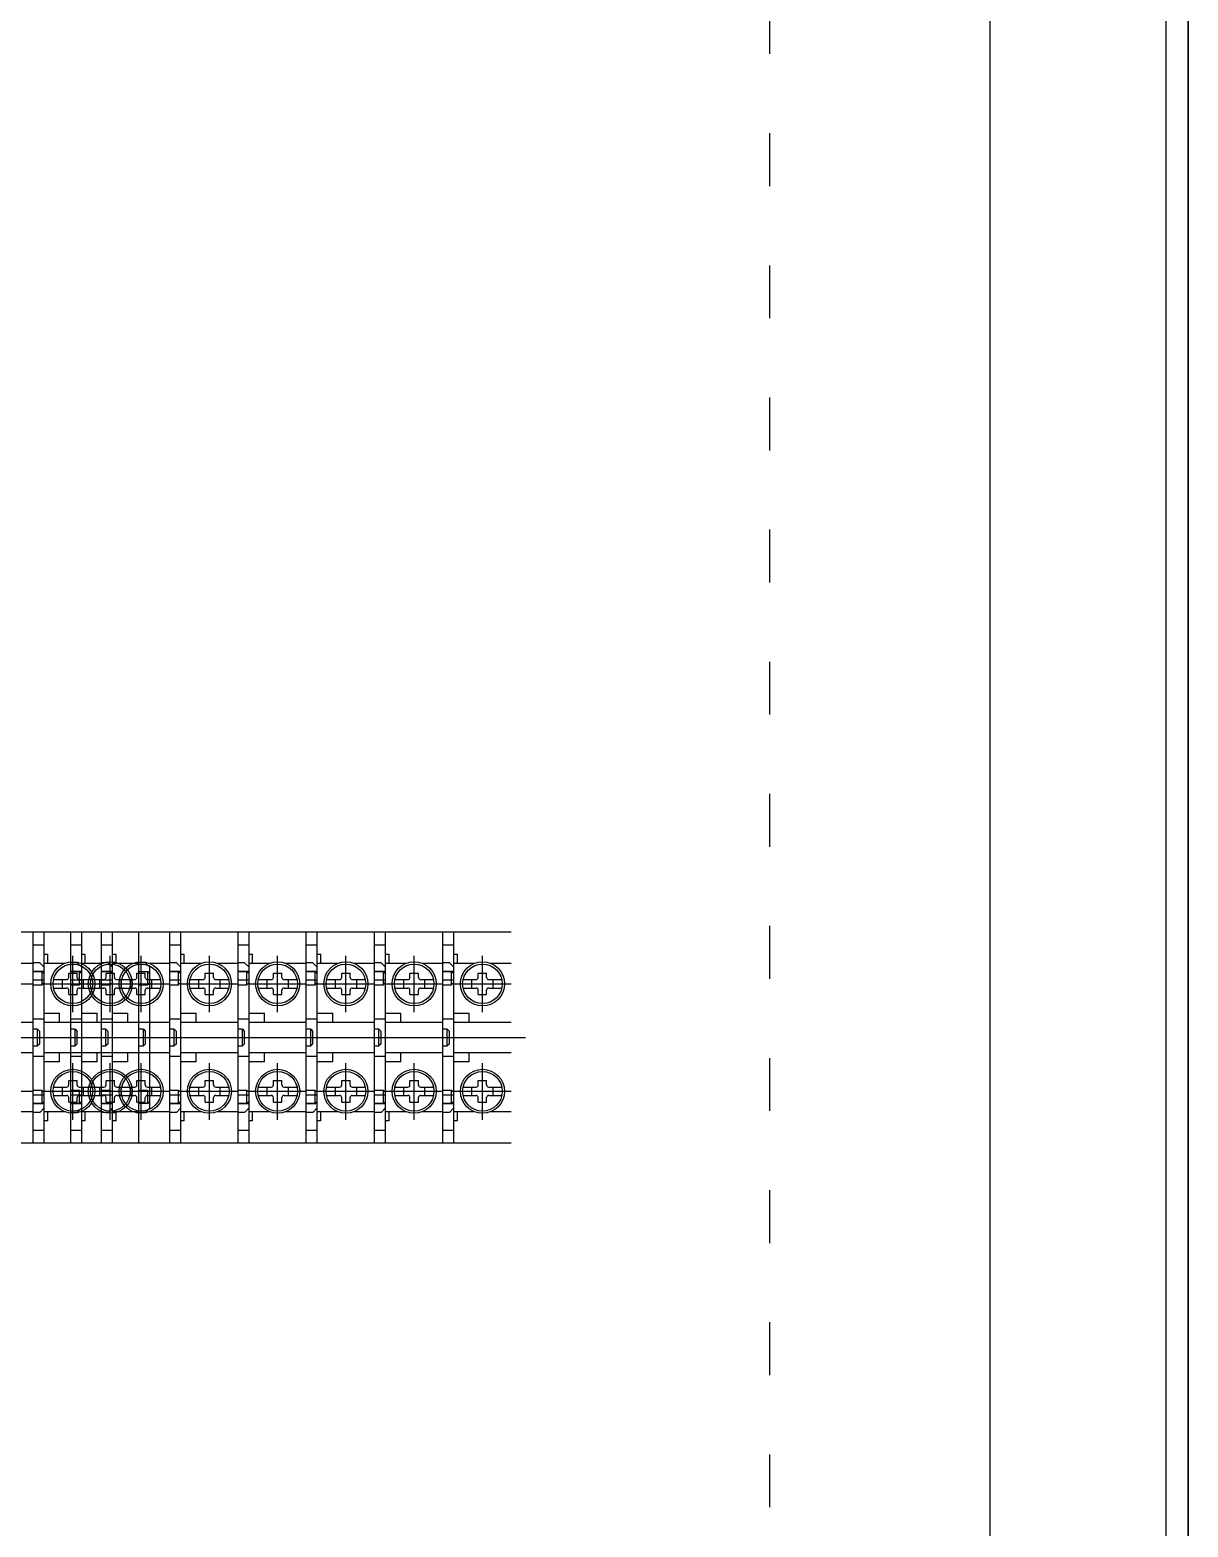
# Model space of a CAD drawing. Header units: millimetres. Extents: x 14879 to 47640, y -20740 to 344.
# Drawn here: x 47371.9 to 47634.8, y -4179.5 to -3839.6 of the extents above; entities that cross this region are included whole.
import ezdxf

# ---------------------------------------------------------------- set-up
doc = ezdxf.new("R2010")
doc.units = ezdxf.units.MM
doc.linetypes.add('ACAD_ISO03W100', pattern=[30, 12, -18])
doc.linetypes.add('CENTER', pattern=[50.8, 31.75, -6.35, 6.35, -6.35])

msp = doc.modelspace()

# ---------------------------------------------------------------- linework, layer by layer
for p, q in [((47634.85, -2519.49), (47634.85, -4474.49)), ((47634.85, -4519.49), (47634.85, -2519.49)), ((47634.85, -4519.49), (47634.85, -2519.49)), ((47629.85, -4514.49), (47629.85, -2524.49)), ((47589.85, -2564.49), (47589.85, -4474.49))]:
    msp.add_line(p, q)
at = {"color": 3}
for p, q in [((47357.12, -4044.38), (47372.62, -4044.38)), ((47372.62, -4092.38), (47372.62, -4044.38)), ((47372.62, -4044.38), (47388.12, -4044.38)), ((47372.62, -4092.38), (47372.62, -4044.38)), ((47375.12, -4064.88), (47375.12, -4044.38)), ((47381.12, -4092.38), (47381.12, -4044.38)), ((47381.12, -4044.38), (47396.62, -4044.38)), ((47381.12, -4092.38), (47381.12, -4044.38)), ((47383.62, -4064.88), (47383.62, -4044.38)), ((47388.12, -4092.38), (47388.12, -4044.38)), ((47388.12, -4044.38), (47403.62, -4044.38)), ((47388.12, -4092.38), (47388.12, -4044.38)), ((47390.62, -4064.88), (47390.62, -4044.38)), ((47396.62, -4092.38), (47396.62, -4044.38)), ((47403.62, -4092.38), (47403.62, -4044.38)), ((47403.62, -4044.38), (47419.12, -4044.38)), ((47403.62, -4092.38), (47403.62, -4044.38)), ((47406.12, -4064.88), (47406.12, -4044.38)), ((47419.12, -4092.38), (47419.12, -4044.38)), ((47419.12, -4044.38), (47434.62, -4044.38)), ((47419.12, -4092.38), (47419.12, -4044.38)), ((47421.62, -4064.88), (47421.62, -4044.38)), ((47434.62, -4092.38), (47434.62, -4044.38)), ((47434.62, -4044.38), (47450.12, -4044.38)), ((47434.62, -4092.38), (47434.62, -4044.38)), ((47437.12, -4064.88), (47437.12, -4044.38)), ((47450.12, -4092.38), (47450.12, -4044.38)), ((47450.12, -4044.38), (47465.62, -4044.38)), ((47450.12, -4092.38), (47450.12, -4044.38)), ((47452.62, -4064.88), (47452.62, -4044.38)), ((47465.62, -4092.38), (47465.62, -4044.38)), ((47465.62, -4044.38), (47481.12, -4044.38)), ((47465.62, -4092.38), (47465.62, -4044.38)), ((47468.12, -4064.88), (47468.12, -4044.38)), ((47375.12, -4047.38), (47372.62, -4047.38)), ((47383.62, -4047.38), (47381.12, -4047.38)), ((47390.62, -4047.38), (47388.12, -4047.38)), ((47406.12, -4047.38), (47403.62, -4047.38)), ((47421.62, -4047.38), (47419.12, -4047.38)), ((47437.12, -4047.38), (47434.62, -4047.38)), ((47452.62, -4047.38), (47450.12, -4047.38)), ((47468.12, -4047.38), (47465.62, -4047.38)), ((47367.83, -4051.48), (47372.62, -4051.48)), ((47372.62, -4051.38), (47374.12, -4051.38)), ((47375.12, -4052.39), (47374.12, -4051.39)), ((47375.12, -4049.48), (47375.92, -4049.48)), ((47375.12, -4051.48), (47379.91, -4051.48)), ((47375.92, -4051.48), (47375.92, -4049.48)), ((47381.12, -4051.38), (47382.62, -4051.38)), ((47383.62, -4052.39), (47382.62, -4051.39)), ((47383.33, -4051.48), (47388.12, -4051.48)), ((47383.62, -4049.48), (47384.42, -4049.48)), ((47383.62, -4051.48), (47388.41, -4051.48)), ((47384.42, -4051.48), (47384.42, -4049.48)), ((47388.12, -4051.38), (47389.62, -4051.38)), ((47390.62, -4052.39), (47389.62, -4051.39)), ((47390.62, -4049.48), (47391.42, -4049.48)), ((47390.62, -4051.48), (47395.41, -4051.48)), ((47391.42, -4051.48), (47391.42, -4049.48)), ((47391.83, -4051.48), (47396.62, -4051.48)), ((47396.62, -4051.38), (47398.12, -4051.38)), ((47399.12, -4052.39), (47398.12, -4051.39)), ((47398.83, -4051.48), (47403.62, -4051.48)), ((47403.62, -4051.38), (47405.12, -4051.38)), ((47406.12, -4052.39), (47405.12, -4051.39)), ((47406.12, -4049.48), (47406.92, -4049.48)), ((47406.12, -4051.48), (47410.91, -4051.48)), ((47406.92, -4051.48), (47406.92, -4049.48)), ((47414.33, -4051.48), (47419.12, -4051.48)), ((47419.12, -4051.38), (47420.62, -4051.38)), ((47421.62, -4052.39), (47420.62, -4051.39)), ((47421.62, -4049.48), (47422.42, -4049.48)), ((47421.62, -4051.48), (47426.41, -4051.48)), ((47422.42, -4051.48), (47422.42, -4049.48)), ((47429.83, -4051.48), (47434.62, -4051.48)), ((47434.62, -4051.38), (47436.12, -4051.38)), ((47437.12, -4052.39), (47436.12, -4051.39)), ((47437.12, -4049.48), (47437.92, -4049.48)), ((47437.12, -4051.48), (47441.91, -4051.48)), ((47437.92, -4051.48), (47437.92, -4049.48)), ((47445.33, -4051.48), (47450.12, -4051.48)), ((47450.12, -4051.38), (47451.62, -4051.38)), ((47452.62, -4052.39), (47451.62, -4051.39)), ((47452.62, -4049.48), (47453.42, -4049.48)), ((47452.62, -4051.48), (47457.41, -4051.48)), ((47453.42, -4051.48), (47453.42, -4049.48)), ((47460.83, -4051.48), (47465.62, -4051.48)), ((47465.62, -4051.38), (47467.12, -4051.38)), ((47468.12, -4052.39), (47467.12, -4051.39)), ((47468.12, -4049.48), (47468.92, -4049.48)), ((47468.12, -4051.48), (47472.91, -4051.48)), ((47468.92, -4051.48), (47468.92, -4049.48)), ((47476.33, -4051.48), (47481.12, -4051.48)), ((47372.62, -4053.38), (47374.62, -4053.38)), ((47375.12, -4053.38), (47372.62, -4053.38)), ((47375.12, -4055.39), (47372.62, -4055.39)), ((47374.62, -4056.38), (47374.62, -4053.38)), ((47374.62, -4053.39), (47375.12, -4053.89)), ((47375.12, -4084.38), (47375.12, -4052.38)), ((47377.22, -4055.23), (47380.17, -4055.23)), ((47379.17, -4055.23), (47379.17, -4057.14)), ((47380.67, -4053.73), (47382.57, -4053.73)), ((47380.67, -4054.73), (47380.67, -4053.73)), ((47381.12, -4053.38), (47383.12, -4053.38)), ((47383.62, -4053.38), (47381.12, -4053.38)), ((47383.62, -4055.39), (47381.12, -4055.39)), ((47382.57, -4054.73), (47382.57, -4053.73)), ((47383.07, -4055.23), (47386.02, -4055.23)), ((47383.12, -4056.38), (47383.12, -4053.38)), ((47383.12, -4053.39), (47383.62, -4053.89)), ((47383.62, -4084.38), (47383.62, -4052.38)), ((47384.07, -4057.14), (47384.07, -4055.23)), ((47385.72, -4055.23), (47388.67, -4055.23)), ((47387.67, -4055.23), (47387.67, -4057.14)), ((47388.12, -4053.38), (47390.12, -4053.38)), ((47390.62, -4053.38), (47388.12, -4053.38)), ((47390.62, -4055.39), (47388.12, -4055.39)), ((47389.17, -4053.73), (47391.07, -4053.73)), ((47389.17, -4054.73), (47389.17, -4053.73)), ((47390.12, -4056.38), (47390.12, -4053.38)), ((47390.12, -4053.39), (47390.62, -4053.89)), ((47390.62, -4084.38), (47390.62, -4052.38)), ((47391.07, -4054.73), (47391.07, -4053.73)), ((47391.57, -4055.23), (47394.52, -4055.23)), ((47392.57, -4057.14), (47392.57, -4055.23)), ((47392.72, -4055.23), (47395.67, -4055.23)), ((47394.67, -4055.23), (47394.67, -4057.14)), ((47396.17, -4053.73), (47398.07, -4053.73)), ((47396.17, -4054.73), (47396.17, -4053.73)), ((47396.62, -4053.38), (47398.62, -4053.38)), ((47398.07, -4054.73), (47398.07, -4053.73)), ((47398.57, -4055.23), (47401.52, -4055.23)), ((47398.62, -4056.38), (47398.62, -4053.38)), ((47398.62, -4053.39), (47399.12, -4053.89)), ((47399.12, -4084.38), (47399.12, -4052.38)), ((47399.57, -4057.14), (47399.57, -4055.23)), ((47403.62, -4053.38), (47405.62, -4053.38)), ((47406.12, -4053.38), (47403.62, -4053.38)), ((47406.12, -4055.39), (47403.62, -4055.39)), ((47405.62, -4056.38), (47405.62, -4053.38)), ((47405.62, -4053.39), (47406.12, -4053.89)), ((47406.12, -4084.38), (47406.12, -4052.38)), ((47408.22, -4055.23), (47411.17, -4055.23)), ((47410.17, -4055.23), (47410.17, -4057.14)), ((47411.67, -4053.73), (47413.57, -4053.73)), ((47411.67, -4054.73), (47411.67, -4053.73)), ((47413.57, -4054.73), (47413.57, -4053.73)), ((47414.07, -4055.23), (47417.02, -4055.23)), ((47415.07, -4057.14), (47415.07, -4055.23)), ((47419.12, -4053.38), (47421.12, -4053.38)), ((47421.62, -4053.38), (47419.12, -4053.38)), ((47421.62, -4055.39), (47419.12, -4055.39)), ((47421.12, -4056.38), (47421.12, -4053.38)), ((47421.12, -4053.39), (47421.62, -4053.89)), ((47421.62, -4084.38), (47421.62, -4052.38)), ((47423.72, -4055.23), (47426.67, -4055.23)), ((47425.67, -4055.23), (47425.67, -4057.14)), ((47427.17, -4053.73), (47429.07, -4053.73)), ((47427.17, -4054.73), (47427.17, -4053.73)), ((47429.07, -4054.73), (47429.07, -4053.73)), ((47429.57, -4055.23), (47432.52, -4055.23)), ((47430.57, -4057.14), (47430.57, -4055.23)), ((47434.62, -4053.38), (47436.62, -4053.38)), ((47437.12, -4053.38), (47434.62, -4053.38)), ((47437.12, -4055.39), (47434.62, -4055.39)), ((47436.62, -4056.38), (47436.62, -4053.38)), ((47436.62, -4053.39), (47437.12, -4053.89)), ((47437.12, -4084.38), (47437.12, -4052.38)), ((47439.22, -4055.23), (47442.17, -4055.23)), ((47441.17, -4055.23), (47441.17, -4057.14)), ((47442.67, -4053.73), (47444.57, -4053.73)), ((47442.67, -4054.73), (47442.67, -4053.73)), ((47444.57, -4054.73), (47444.57, -4053.73)), ((47445.07, -4055.23), (47448.02, -4055.23)), ((47446.07, -4057.14), (47446.07, -4055.23)), ((47450.12, -4053.38), (47452.12, -4053.38)), ((47452.62, -4053.38), (47450.12, -4053.38)), ((47452.62, -4055.39), (47450.12, -4055.39)), ((47452.12, -4056.38), (47452.12, -4053.38)), ((47452.12, -4053.39), (47452.62, -4053.89)), ((47452.62, -4084.38), (47452.62, -4052.38)), ((47454.72, -4055.23), (47457.67, -4055.23)), ((47456.67, -4055.23), (47456.67, -4057.14)), ((47458.17, -4053.73), (47460.07, -4053.73)), ((47458.17, -4054.73), (47458.17, -4053.73)), ((47460.07, -4054.73), (47460.07, -4053.73)), ((47460.57, -4055.23), (47463.52, -4055.23)), ((47461.57, -4057.14), (47461.57, -4055.23)), ((47465.62, -4053.38), (47467.62, -4053.38)), ((47468.12, -4053.38), (47465.62, -4053.38)), ((47468.12, -4055.39), (47465.62, -4055.39)), ((47467.62, -4056.38), (47467.62, -4053.38)), ((47467.62, -4053.39), (47468.12, -4053.89)), ((47468.12, -4084.38), (47468.12, -4052.38)), ((47470.22, -4055.23), (47473.17, -4055.23)), ((47472.17, -4055.23), (47472.17, -4057.14)), ((47473.67, -4053.73), (47475.57, -4053.73)), ((47473.67, -4054.73), (47473.67, -4053.73)), ((47475.57, -4054.73), (47475.57, -4053.73)), ((47476.07, -4055.23), (47479.02, -4055.23)), ((47477.07, -4057.14), (47477.07, -4055.23)), ((47372.62, -4056.38), (47374.62, -4056.38)), ((47374.62, -4056.39), (47375.12, -4055.89)), ((47377.22, -4057.14), (47380.17, -4057.14)), ((47380.67, -4058.63), (47380.67, -4057.63)), ((47380.67, -4058.63), (47382.57, -4058.63)), ((47381.12, -4056.38), (47383.12, -4056.38)), ((47382.57, -4058.63), (47382.57, -4057.63)), ((47383.07, -4057.14), (47386.02, -4057.14)), ((47383.12, -4056.39), (47383.62, -4055.89)), ((47385.72, -4057.14), (47388.67, -4057.14)), ((47388.12, -4056.38), (47390.12, -4056.38)), ((47389.17, -4058.63), (47389.17, -4057.63)), ((47389.17, -4058.63), (47391.07, -4058.63)), ((47390.12, -4056.39), (47390.62, -4055.89)), ((47391.07, -4058.63), (47391.07, -4057.63)), ((47391.57, -4057.14), (47394.52, -4057.14)), ((47392.72, -4057.14), (47395.67, -4057.14)), ((47396.17, -4058.63), (47396.17, -4057.63)), ((47396.17, -4058.63), (47398.07, -4058.63)), ((47396.62, -4056.38), (47398.62, -4056.38)), ((47398.07, -4058.63), (47398.07, -4057.63)), ((47398.57, -4057.14), (47401.52, -4057.14)), ((47398.62, -4056.39), (47399.12, -4055.89)), ((47403.62, -4056.38), (47405.62, -4056.38)), ((47405.62, -4056.39), (47406.12, -4055.89)), ((47408.22, -4057.14), (47411.17, -4057.14)), ((47411.67, -4058.63), (47411.67, -4057.63)), ((47411.67, -4058.63), (47413.57, -4058.63)), ((47413.57, -4058.63), (47413.57, -4057.63)), ((47414.07, -4057.14), (47417.02, -4057.14)), ((47419.12, -4056.38), (47421.12, -4056.38)), ((47421.12, -4056.39), (47421.62, -4055.89)), ((47423.72, -4057.14), (47426.67, -4057.14)), ((47427.17, -4058.63), (47427.17, -4057.63)), ((47427.17, -4058.63), (47429.07, -4058.63)), ((47429.07, -4058.63), (47429.07, -4057.63)), ((47429.57, -4057.14), (47432.52, -4057.14)), ((47434.62, -4056.38), (47436.62, -4056.38)), ((47436.62, -4056.39), (47437.12, -4055.89)), ((47439.22, -4057.14), (47442.17, -4057.14)), ((47442.67, -4058.63), (47442.67, -4057.63)), ((47442.67, -4058.63), (47444.57, -4058.63)), ((47444.57, -4058.63), (47444.57, -4057.63)), ((47445.07, -4057.14), (47448.02, -4057.14)), ((47450.12, -4056.38), (47452.12, -4056.38)), ((47452.12, -4056.39), (47452.62, -4055.89)), ((47454.72, -4057.14), (47457.67, -4057.14)), ((47458.17, -4058.63), (47458.17, -4057.63)), ((47458.17, -4058.63), (47460.07, -4058.63)), ((47460.07, -4058.63), (47460.07, -4057.63)), ((47460.57, -4057.14), (47463.52, -4057.14)), ((47465.62, -4056.38), (47467.62, -4056.38)), ((47467.62, -4056.39), (47468.12, -4055.89)), ((47470.22, -4057.14), (47473.17, -4057.14)), ((47473.67, -4058.63), (47473.67, -4057.63)), ((47473.67, -4058.63), (47475.57, -4058.63)), ((47475.57, -4058.63), (47475.57, -4057.63)), ((47476.07, -4057.14), (47479.02, -4057.14)), ((47380.82, -4060.68), (47380.82, -4060.61)), ((47382.42, -4060.61), (47382.42, -4060.68)), ((47389.32, -4060.68), (47389.32, -4060.61)), ((47390.92, -4060.61), (47390.92, -4060.68)), ((47396.32, -4060.68), (47396.32, -4060.61)), ((47397.92, -4060.61), (47397.92, -4060.68)), ((47411.82, -4060.68), (47411.82, -4060.61)), ((47413.42, -4060.61), (47413.42, -4060.68)), ((47427.32, -4060.68), (47427.32, -4060.61)), ((47428.92, -4060.61), (47428.92, -4060.68)), ((47442.82, -4060.68), (47442.82, -4060.61)), ((47444.42, -4060.61), (47444.42, -4060.68)), ((47458.32, -4060.68), (47458.32, -4060.61)), ((47459.92, -4060.61), (47459.92, -4060.68)), ((47473.82, -4060.68), (47473.82, -4060.61)), ((47475.42, -4060.61), (47475.42, -4060.68)), ((47359.62, -4064.88), (47372.62, -4064.88)), ((47375.12, -4064.18), (47372.62, -4064.18)), ((47375.12, -4062.88), (47378.62, -4062.88)), ((47375.12, -4064.88), (47388.12, -4064.88)), ((47378.62, -4064.88), (47378.62, -4062.88)), ((47383.62, -4064.18), (47381.12, -4064.18)), ((47383.62, -4062.88), (47387.12, -4062.88)), ((47383.62, -4064.88), (47396.62, -4064.88)), ((47387.12, -4064.88), (47387.12, -4062.88)), ((47390.62, -4064.18), (47388.12, -4064.18)), ((47390.62, -4062.88), (47394.12, -4062.88)), ((47390.62, -4064.88), (47403.62, -4064.88)), ((47394.12, -4064.88), (47394.12, -4062.88)), ((47406.12, -4064.18), (47403.62, -4064.18)), ((47406.12, -4062.88), (47409.62, -4062.88)), ((47406.12, -4064.88), (47419.12, -4064.88)), ((47409.62, -4064.88), (47409.62, -4062.88)), ((47421.62, -4064.18), (47419.12, -4064.18)), ((47421.62, -4062.88), (47425.12, -4062.88)), ((47421.62, -4064.88), (47434.62, -4064.88)), ((47425.12, -4064.88), (47425.12, -4062.88)), ((47437.12, -4064.18), (47434.62, -4064.18)), ((47437.12, -4062.88), (47440.62, -4062.88)), ((47437.12, -4064.88), (47450.12, -4064.88)), ((47440.62, -4064.88), (47440.62, -4062.88)), ((47452.62, -4064.18), (47450.12, -4064.18)), ((47452.62, -4062.88), (47456.12, -4062.88)), ((47452.62, -4064.88), (47465.62, -4064.88)), ((47456.12, -4064.88), (47456.12, -4062.88)), ((47468.12, -4064.18), (47465.62, -4064.18)), ((47468.12, -4062.88), (47471.62, -4062.88)), ((47468.12, -4064.88), (47481.12, -4064.88)), ((47471.62, -4064.88), (47471.62, -4062.88)), ((47373.62, -4066.49), (47372.62, -4066.49)), ((47373.62, -4070.28), (47373.62, -4066.49)), ((47373.62, -4066.49), (47374.12, -4066.99)), ((47374.12, -4069.78), (47374.12, -4066.99)), ((47382.12, -4066.49), (47381.12, -4066.49)), ((47382.12, -4070.28), (47382.12, -4066.49)), ((47382.12, -4066.49), (47382.62, -4066.99)), ((47382.62, -4069.78), (47382.62, -4066.99)), ((47389.12, -4066.49), (47388.12, -4066.49)), ((47389.12, -4070.28), (47389.12, -4066.49)), ((47389.12, -4066.49), (47389.62, -4066.99)), ((47389.62, -4069.78), (47389.62, -4066.99)), ((47397.62, -4066.49), (47396.62, -4066.49)), ((47397.62, -4070.28), (47397.62, -4066.49)), ((47397.62, -4066.49), (47398.12, -4066.99)), ((47398.12, -4069.78), (47398.12, -4066.99)), ((47404.62, -4066.49), (47403.62, -4066.49)), ((47404.62, -4070.28), (47404.62, -4066.49)), ((47404.62, -4066.49), (47405.12, -4066.99)), ((47405.12, -4069.78), (47405.12, -4066.99)), ((47420.12, -4066.49), (47419.12, -4066.49)), ((47420.12, -4070.28), (47420.12, -4066.49)), ((47420.12, -4066.49), (47420.62, -4066.99)), ((47420.62, -4069.78), (47420.62, -4066.99)), ((47435.62, -4066.49), (47434.62, -4066.49)), ((47435.62, -4070.28), (47435.62, -4066.49)), ((47435.62, -4066.49), (47436.12, -4066.99)), ((47436.12, -4069.78), (47436.12, -4066.99)), ((47451.12, -4066.49), (47450.12, -4066.49)), ((47451.12, -4070.28), (47451.12, -4066.49)), ((47451.12, -4066.49), (47451.62, -4066.99)), ((47451.62, -4069.78), (47451.62, -4066.99)), ((47466.62, -4066.49), (47465.62, -4066.49)), ((47466.62, -4070.28), (47466.62, -4066.49)), ((47466.62, -4066.49), (47467.12, -4066.99)), ((47467.12, -4069.78), (47467.12, -4066.99)), ((47372.62, -4071.88), (47359.62, -4071.88)), ((47372.62, -4070.28), (47373.62, -4070.28)), ((47372.62, -4072.59), (47375.12, -4072.59)), ((47374.12, -4069.78), (47373.62, -4070.28)), ((47388.12, -4071.88), (47375.12, -4071.88)), ((47375.12, -4092.38), (47375.12, -4071.88)), ((47378.62, -4073.88), (47378.62, -4071.88)), ((47381.12, -4070.28), (47382.12, -4070.28)), ((47381.12, -4072.59), (47383.62, -4072.59)), ((47382.62, -4069.78), (47382.12, -4070.28)), ((47396.62, -4071.88), (47383.62, -4071.88)), ((47383.62, -4092.38), (47383.62, -4071.88)), ((47387.12, -4073.88), (47387.12, -4071.88)), ((47388.12, -4070.28), (47389.12, -4070.28)), ((47388.12, -4072.59), (47390.62, -4072.59)), ((47389.62, -4069.78), (47389.12, -4070.28)), ((47403.62, -4071.88), (47390.62, -4071.88)), ((47390.62, -4092.38), (47390.62, -4071.88)), ((47394.12, -4073.88), (47394.12, -4071.88)), ((47396.62, -4070.28), (47397.62, -4070.28)), ((47398.12, -4069.78), (47397.62, -4070.28)), ((47403.62, -4070.28), (47404.62, -4070.28)), ((47403.62, -4072.59), (47406.12, -4072.59)), ((47405.12, -4069.78), (47404.62, -4070.28)), ((47419.12, -4071.88), (47406.12, -4071.88)), ((47406.12, -4092.38), (47406.12, -4071.88)), ((47409.62, -4073.88), (47409.62, -4071.88)), ((47419.12, -4070.28), (47420.12, -4070.28)), ((47419.12, -4072.59), (47421.62, -4072.59)), ((47420.62, -4069.78), (47420.12, -4070.28)), ((47434.62, -4071.88), (47421.62, -4071.88)), ((47421.62, -4092.38), (47421.62, -4071.88)), ((47425.12, -4073.88), (47425.12, -4071.88)), ((47434.62, -4070.28), (47435.62, -4070.28)), ((47434.62, -4072.59), (47437.12, -4072.59)), ((47436.12, -4069.78), (47435.62, -4070.28)), ((47450.12, -4071.88), (47437.12, -4071.88)), ((47437.12, -4092.38), (47437.12, -4071.88)), ((47440.62, -4073.88), (47440.62, -4071.88)), ((47450.12, -4070.28), (47451.12, -4070.28)), ((47450.12, -4072.59), (47452.62, -4072.59)), ((47451.62, -4069.78), (47451.12, -4070.28)), ((47465.62, -4071.88), (47452.62, -4071.88)), ((47452.62, -4092.38), (47452.62, -4071.88)), ((47456.12, -4073.88), (47456.12, -4071.88)), ((47465.62, -4070.28), (47466.62, -4070.28)), ((47465.62, -4072.59), (47468.12, -4072.59)), ((47467.12, -4069.78), (47466.62, -4070.28)), ((47481.12, -4071.88), (47468.12, -4071.88)), ((47468.12, -4092.38), (47468.12, -4071.88)), ((47471.62, -4073.88), (47471.62, -4071.88)), ((47378.62, -4073.88), (47375.12, -4073.88)), ((47387.12, -4073.88), (47383.62, -4073.88)), ((47394.12, -4073.88), (47390.62, -4073.88)), ((47409.62, -4073.88), (47406.12, -4073.88)), ((47425.12, -4073.88), (47421.62, -4073.88)), ((47440.62, -4073.88), (47437.12, -4073.88)), ((47456.12, -4073.88), (47452.62, -4073.88)), ((47471.62, -4073.88), (47468.12, -4073.88)), ((47380.67, -4078.13), (47382.57, -4078.13)), ((47380.67, -4079.13), (47380.67, -4078.13)), ((47382.57, -4079.13), (47382.57, -4078.13)), ((47389.17, -4078.13), (47391.07, -4078.13)), ((47389.17, -4079.13), (47389.17, -4078.13)), ((47391.07, -4079.13), (47391.07, -4078.13)), ((47396.17, -4078.13), (47398.07, -4078.13)), ((47396.17, -4079.13), (47396.17, -4078.13)), ((47398.07, -4079.13), (47398.07, -4078.13)), ((47411.67, -4078.13), (47413.57, -4078.13)), ((47411.67, -4079.13), (47411.67, -4078.13)), ((47413.57, -4079.13), (47413.57, -4078.13)), ((47427.17, -4078.13), (47429.07, -4078.13)), ((47427.17, -4079.13), (47427.17, -4078.13)), ((47429.07, -4079.13), (47429.07, -4078.13)), ((47442.67, -4078.13), (47444.57, -4078.13)), ((47442.67, -4079.13), (47442.67, -4078.13)), ((47444.57, -4079.13), (47444.57, -4078.13)), ((47458.17, -4078.13), (47460.07, -4078.13)), ((47458.17, -4079.13), (47458.17, -4078.13)), ((47460.07, -4079.13), (47460.07, -4078.13)), ((47473.67, -4078.13), (47475.57, -4078.13)), ((47473.67, -4079.13), (47473.67, -4078.13)), ((47475.57, -4079.13), (47475.57, -4078.13)), ((47374.62, -4080.38), (47372.62, -4080.38)), ((47372.62, -4081.38), (47375.12, -4081.38)), ((47374.62, -4083.38), (47374.62, -4080.38)), ((47375.12, -4080.88), (47374.62, -4080.38)), ((47377.22, -4079.63), (47380.17, -4079.63)), ((47377.22, -4081.53), (47380.17, -4081.53)), ((47379.17, -4079.63), (47379.17, -4081.53)), ((47380.67, -4083.03), (47380.67, -4082.03)), ((47383.12, -4080.38), (47381.12, -4080.38)), ((47381.12, -4081.38), (47383.62, -4081.38)), ((47382.57, -4083.03), (47382.57, -4082.03)), ((47383.07, -4079.63), (47386.02, -4079.63)), ((47383.07, -4081.53), (47386.02, -4081.53)), ((47383.12, -4083.38), (47383.12, -4080.38)), ((47383.62, -4080.88), (47383.12, -4080.38)), ((47384.07, -4081.53), (47384.07, -4079.63)), ((47385.72, -4079.63), (47388.67, -4079.63)), ((47385.72, -4081.53), (47388.67, -4081.53)), ((47387.67, -4079.63), (47387.67, -4081.53)), ((47390.12, -4080.38), (47388.12, -4080.38)), ((47388.12, -4081.38), (47390.62, -4081.38)), ((47389.17, -4083.03), (47389.17, -4082.03)), ((47390.12, -4083.38), (47390.12, -4080.38)), ((47390.62, -4080.88), (47390.12, -4080.38)), ((47391.07, -4083.03), (47391.07, -4082.03)), ((47391.57, -4079.63), (47394.52, -4079.63)), ((47391.57, -4081.53), (47394.52, -4081.53)), ((47392.57, -4081.53), (47392.57, -4079.63)), ((47392.72, -4079.63), (47395.67, -4079.63)), ((47392.72, -4081.53), (47395.67, -4081.53)), ((47394.67, -4079.63), (47394.67, -4081.53)), ((47396.17, -4083.03), (47396.17, -4082.03)), ((47398.62, -4080.38), (47396.62, -4080.38)), ((47398.07, -4083.03), (47398.07, -4082.03)), ((47398.57, -4079.63), (47401.52, -4079.63)), ((47398.57, -4081.53), (47401.52, -4081.53)), ((47398.62, -4083.38), (47398.62, -4080.38)), ((47399.12, -4080.88), (47398.62, -4080.38)), ((47399.57, -4081.53), (47399.57, -4079.63)), ((47405.62, -4080.38), (47403.62, -4080.38)), ((47403.62, -4081.38), (47406.12, -4081.38)), ((47405.62, -4083.38), (47405.62, -4080.38)), ((47406.12, -4080.88), (47405.62, -4080.38)), ((47408.22, -4079.63), (47411.17, -4079.63)), ((47408.22, -4081.53), (47411.17, -4081.53)), ((47410.17, -4079.63), (47410.17, -4081.53)), ((47411.67, -4083.03), (47411.67, -4082.03)), ((47413.57, -4083.03), (47413.57, -4082.03)), ((47414.07, -4079.63), (47417.02, -4079.63)), ((47414.07, -4081.53), (47417.02, -4081.53)), ((47415.07, -4081.53), (47415.07, -4079.63)), ((47421.12, -4080.38), (47419.12, -4080.38)), ((47419.12, -4081.38), (47421.62, -4081.38)), ((47421.12, -4083.38), (47421.12, -4080.38)), ((47421.62, -4080.88), (47421.12, -4080.38)), ((47423.72, -4079.63), (47426.67, -4079.63)), ((47423.72, -4081.53), (47426.67, -4081.53)), ((47425.67, -4079.63), (47425.67, -4081.53)), ((47427.17, -4083.03), (47427.17, -4082.03)), ((47429.07, -4083.03), (47429.07, -4082.03)), ((47429.57, -4079.63), (47432.52, -4079.63)), ((47429.57, -4081.53), (47432.52, -4081.53)), ((47430.57, -4081.53), (47430.57, -4079.63)), ((47436.62, -4080.38), (47434.62, -4080.38)), ((47434.62, -4081.38), (47437.12, -4081.38)), ((47436.62, -4083.38), (47436.62, -4080.38)), ((47437.12, -4080.88), (47436.62, -4080.38)), ((47439.22, -4079.63), (47442.17, -4079.63)), ((47439.22, -4081.53), (47442.17, -4081.53)), ((47441.17, -4079.63), (47441.17, -4081.53)), ((47442.67, -4083.03), (47442.67, -4082.03)), ((47444.57, -4083.03), (47444.57, -4082.03)), ((47445.07, -4079.63), (47448.02, -4079.63)), ((47445.07, -4081.53), (47448.02, -4081.53)), ((47446.07, -4081.53), (47446.07, -4079.63)), ((47452.12, -4080.38), (47450.12, -4080.38)), ((47450.12, -4081.38), (47452.62, -4081.38)), ((47452.12, -4083.38), (47452.12, -4080.38)), ((47452.62, -4080.88), (47452.12, -4080.38)), ((47454.72, -4079.63), (47457.67, -4079.63)), ((47454.72, -4081.53), (47457.67, -4081.53)), ((47456.67, -4079.63), (47456.67, -4081.53)), ((47458.17, -4083.03), (47458.17, -4082.03)), ((47460.07, -4083.03), (47460.07, -4082.03)), ((47460.57, -4079.63), (47463.52, -4079.63)), ((47460.57, -4081.53), (47463.52, -4081.53)), ((47461.57, -4081.53), (47461.57, -4079.63)), ((47467.62, -4080.38), (47465.62, -4080.38)), ((47465.62, -4081.38), (47468.12, -4081.38)), ((47467.62, -4083.38), (47467.62, -4080.38)), ((47468.12, -4080.88), (47467.62, -4080.38)), ((47470.22, -4079.63), (47473.17, -4079.63)), ((47470.22, -4081.53), (47473.17, -4081.53)), ((47472.17, -4079.63), (47472.17, -4081.53)), ((47473.67, -4083.03), (47473.67, -4082.03)), ((47475.57, -4083.03), (47475.57, -4082.03)), ((47476.07, -4079.63), (47479.02, -4079.63)), ((47476.07, -4081.53), (47479.02, -4081.53)), ((47477.07, -4081.53), (47477.07, -4079.63)), ((47372.62, -4085.29), (47367.83, -4085.29)), ((47374.62, -4083.38), (47372.62, -4083.38)), ((47372.62, -4083.38), (47375.12, -4083.38)), ((47374.12, -4085.38), (47372.62, -4085.38)), ((47374.12, -4085.38), (47375.12, -4084.38)), ((47375.12, -4082.88), (47374.62, -4083.38)), ((47379.91, -4085.29), (47375.12, -4085.29)), ((47375.92, -4087.29), (47375.92, -4085.29)), ((47380.67, -4083.03), (47382.57, -4083.03)), ((47380.82, -4085.08), (47380.82, -4085.01)), ((47383.12, -4083.38), (47381.12, -4083.38)), ((47381.12, -4083.38), (47383.62, -4083.38)), ((47382.62, -4085.38), (47381.12, -4085.38)), ((47382.42, -4085.01), (47382.42, -4085.08)), ((47382.62, -4085.38), (47383.62, -4084.38)), ((47383.62, -4082.88), (47383.12, -4083.38)), ((47388.12, -4085.29), (47383.33, -4085.29)), ((47388.41, -4085.29), (47383.62, -4085.29)), ((47384.42, -4087.29), (47384.42, -4085.29)), ((47390.12, -4083.38), (47388.12, -4083.38)), ((47388.12, -4083.38), (47390.62, -4083.38)), ((47389.62, -4085.38), (47388.12, -4085.38)), ((47389.17, -4083.03), (47391.07, -4083.03)), ((47389.32, -4085.08), (47389.32, -4085.01)), ((47389.62, -4085.38), (47390.62, -4084.38)), ((47390.62, -4082.88), (47390.12, -4083.38)), ((47395.41, -4085.29), (47390.62, -4085.29)), ((47390.92, -4085.01), (47390.92, -4085.08)), ((47391.42, -4087.29), (47391.42, -4085.29)), ((47396.62, -4085.29), (47391.83, -4085.29)), ((47396.17, -4083.03), (47398.07, -4083.03)), ((47396.32, -4085.08), (47396.32, -4085.01)), ((47398.62, -4083.38), (47396.62, -4083.38)), ((47398.12, -4085.38), (47396.62, -4085.38)), ((47397.92, -4085.01), (47397.92, -4085.08)), ((47398.12, -4085.38), (47399.12, -4084.38)), ((47399.12, -4082.88), (47398.62, -4083.38)), ((47403.62, -4085.29), (47398.83, -4085.29)), ((47405.62, -4083.38), (47403.62, -4083.38)), ((47403.62, -4083.38), (47406.12, -4083.38)), ((47405.12, -4085.38), (47403.62, -4085.38)), ((47405.12, -4085.38), (47406.12, -4084.38)), ((47406.12, -4082.88), (47405.62, -4083.38)), ((47410.91, -4085.29), (47406.12, -4085.29)), ((47406.92, -4087.29), (47406.92, -4085.29)), ((47411.67, -4083.03), (47413.57, -4083.03)), ((47411.82, -4085.08), (47411.82, -4085.01)), ((47413.42, -4085.01), (47413.42, -4085.08)), ((47419.12, -4085.29), (47414.33, -4085.29)), ((47421.12, -4083.38), (47419.12, -4083.38)), ((47419.12, -4083.38), (47421.62, -4083.38)), ((47420.62, -4085.38), (47419.12, -4085.38)), ((47420.62, -4085.38), (47421.62, -4084.38)), ((47421.62, -4082.88), (47421.12, -4083.38)), ((47426.41, -4085.29), (47421.62, -4085.29)), ((47422.42, -4087.29), (47422.42, -4085.29)), ((47427.17, -4083.03), (47429.07, -4083.03)), ((47427.32, -4085.08), (47427.32, -4085.01)), ((47428.92, -4085.01), (47428.92, -4085.08)), ((47434.62, -4085.29), (47429.83, -4085.29)), ((47436.62, -4083.38), (47434.62, -4083.38)), ((47434.62, -4083.38), (47437.12, -4083.38)), ((47436.12, -4085.38), (47434.62, -4085.38)), ((47436.12, -4085.38), (47437.12, -4084.38)), ((47437.12, -4082.88), (47436.62, -4083.38)), ((47441.91, -4085.29), (47437.12, -4085.29)), ((47437.92, -4087.29), (47437.92, -4085.29)), ((47442.67, -4083.03), (47444.57, -4083.03)), ((47442.82, -4085.08), (47442.82, -4085.01)), ((47444.42, -4085.01), (47444.42, -4085.08)), ((47450.12, -4085.29), (47445.33, -4085.29)), ((47452.12, -4083.38), (47450.12, -4083.38)), ((47450.12, -4083.38), (47452.62, -4083.38)), ((47451.62, -4085.38), (47450.12, -4085.38)), ((47451.62, -4085.38), (47452.62, -4084.38)), ((47452.62, -4082.88), (47452.12, -4083.38)), ((47457.41, -4085.29), (47452.62, -4085.29)), ((47453.42, -4087.29), (47453.42, -4085.29)), ((47458.17, -4083.03), (47460.07, -4083.03)), ((47458.32, -4085.08), (47458.32, -4085.01)), ((47459.92, -4085.01), (47459.92, -4085.08)), ((47465.62, -4085.29), (47460.83, -4085.29)), ((47467.62, -4083.38), (47465.62, -4083.38)), ((47465.62, -4083.38), (47468.12, -4083.38)), ((47467.12, -4085.38), (47465.62, -4085.38)), ((47467.12, -4085.38), (47468.12, -4084.38)), ((47468.12, -4082.88), (47467.62, -4083.38)), ((47472.91, -4085.29), (47468.12, -4085.29)), ((47468.92, -4087.29), (47468.92, -4085.29)), ((47473.67, -4083.03), (47475.57, -4083.03)), ((47473.82, -4085.08), (47473.82, -4085.01)), ((47475.42, -4085.01), (47475.42, -4085.08)), ((47481.12, -4085.29), (47476.33, -4085.29)), ((47372.62, -4089.39), (47375.12, -4089.39)), ((47375.92, -4087.29), (47375.12, -4087.29)), ((47381.12, -4089.39), (47383.62, -4089.39)), ((47384.42, -4087.29), (47383.62, -4087.29)), ((47388.12, -4089.39), (47390.62, -4089.39)), ((47391.42, -4087.29), (47390.62, -4087.29)), ((47403.62, -4089.39), (47406.12, -4089.39)), ((47406.92, -4087.29), (47406.12, -4087.29)), ((47419.12, -4089.39), (47421.62, -4089.39)), ((47422.42, -4087.29), (47421.62, -4087.29)), ((47434.62, -4089.39), (47437.12, -4089.39)), ((47437.92, -4087.29), (47437.12, -4087.29)), ((47450.12, -4089.39), (47452.62, -4089.39)), ((47453.42, -4087.29), (47452.62, -4087.29)), ((47465.62, -4089.39), (47468.12, -4089.39)), ((47468.92, -4087.29), (47468.12, -4087.29)), ((47372.62, -4092.38), (47357.12, -4092.38)), ((47388.12, -4092.38), (47372.62, -4092.38)), ((47396.62, -4092.38), (47381.12, -4092.38)), ((47403.62, -4092.38), (47388.12, -4092.38)), ((47419.12, -4092.38), (47403.62, -4092.38)), ((47434.62, -4092.38), (47419.12, -4092.38)), ((47450.12, -4092.38), (47434.62, -4092.38)), ((47465.62, -4092.38), (47450.12, -4092.38)), ((47481.12, -4092.38), (47465.62, -4092.38))]:
    msp.add_line(p, q, dxfattribs=at)
at = {"color": 3, "linetype": 'CENTER'}
for p, q in [((47381.62, -4062.65), (47381.62, -4049.83)), ((47390.12, -4062.65), (47390.12, -4049.83)), ((47397.12, -4062.65), (47397.12, -4049.83)), ((47412.62, -4062.65), (47412.62, -4049.83)), ((47428.12, -4062.65), (47428.12, -4049.83)), ((47443.62, -4062.65), (47443.62, -4049.83)), ((47459.12, -4062.65), (47459.12, -4049.83)), ((47474.62, -4062.65), (47474.62, -4049.83)), ((47359.67, -4056.19), (47372.68, -4056.19)), ((47375.17, -4056.19), (47388.18, -4056.19)), ((47383.67, -4056.19), (47396.68, -4056.19)), ((47390.67, -4056.19), (47403.68, -4056.19)), ((47406.17, -4056.19), (47419.18, -4056.19)), ((47421.67, -4056.19), (47434.68, -4056.19)), ((47437.17, -4056.19), (47450.18, -4056.19)), ((47452.67, -4056.19), (47465.68, -4056.19)), ((47468.17, -4056.19), (47481.18, -4056.19)), ((47355.58, -4068.38), (47375.89, -4068.38)), ((47371.08, -4068.38), (47391.39, -4068.38)), ((47379.58, -4068.38), (47399.89, -4068.38)), ((47386.58, -4068.38), (47406.89, -4068.38)), ((47402.08, -4068.38), (47422.39, -4068.38)), ((47417.58, -4068.38), (47437.89, -4068.38)), ((47433.08, -4068.38), (47453.39, -4068.38)), ((47448.58, -4068.38), (47468.89, -4068.38)), ((47464.08, -4068.38), (47484.39, -4068.38)), ((47381.62, -4087.05), (47381.62, -4074.23)), ((47390.12, -4087.05), (47390.12, -4074.23)), ((47397.12, -4087.05), (47397.12, -4074.23)), ((47412.62, -4087.05), (47412.62, -4074.23)), ((47428.12, -4087.05), (47428.12, -4074.23)), ((47443.62, -4087.05), (47443.62, -4074.23)), ((47459.12, -4087.05), (47459.12, -4074.23)), ((47474.62, -4087.05), (47474.62, -4074.23)), ((47359.67, -4080.59), (47372.68, -4080.59)), ((47375.17, -4080.59), (47388.18, -4080.59)), ((47383.67, -4080.59), (47396.68, -4080.59)), ((47390.67, -4080.59), (47403.68, -4080.59)), ((47406.17, -4080.59), (47419.18, -4080.59)), ((47421.67, -4080.59), (47434.68, -4080.59)), ((47437.17, -4080.59), (47450.18, -4080.59)), ((47452.67, -4080.59), (47465.68, -4080.59)), ((47468.17, -4080.59), (47481.18, -4080.59))]:
    msp.add_line(p, q, dxfattribs=at)
at = {"color": 1, "linetype": 'ACAD_ISO03W100'}
msp.add_lwpolyline([(47539.85, -3169.49), (47589.85, -3169.49), (47589.85, -4295.05), (47539.85, -4295.05)], close=True, dxfattribs=at)
at = {"color": 3}
for centre, radius in [((47381.62, -4056.19), 5), ((47381.62, -4056.19), 4.5), ((47390.12, -4056.19), 5), ((47390.12, -4056.19), 4.5), ((47397.12, -4056.19), 5), ((47397.12, -4056.19), 4.5), ((47412.62, -4056.19), 5), ((47412.62, -4056.19), 4.5), ((47428.12, -4056.19), 5), ((47428.12, -4056.19), 4.5), ((47443.62, -4056.19), 5), ((47443.62, -4056.19), 4.5), ((47459.12, -4056.19), 5), ((47459.12, -4056.19), 4.5), ((47474.62, -4056.19), 5), ((47474.62, -4056.19), 4.5), ((47381.62, -4080.59), 5), ((47390.12, -4080.59), 5), ((47397.12, -4080.59), 5), ((47412.62, -4080.59), 5), ((47428.12, -4080.59), 5), ((47443.62, -4080.59), 5), ((47459.12, -4080.59), 5), ((47474.62, -4080.59), 5), ((47381.62, -4080.59), 4.5), ((47390.12, -4080.59), 4.5), ((47397.12, -4080.59), 4.5), ((47412.62, -4080.59), 4.5), ((47428.12, -4080.59), 4.5), ((47443.62, -4080.59), 4.5), ((47459.12, -4080.59), 4.5), ((47474.62, -4080.59), 4.5)]:
    msp.add_circle(centre, radius, dxfattribs=at)
for centre, start, end in [((47380.17, -4054.73), 270, 0), ((47383.07, -4054.73), 180, 270), ((47388.67, -4054.73), 270, 0), ((47391.57, -4054.73), 180, 270), ((47395.67, -4054.73), 270, 0), ((47398.57, -4054.73), 180, 270), ((47411.17, -4054.73), 270, 0), ((47414.07, -4054.73), 180, 270), ((47426.67, -4054.73), 270, 0), ((47429.57, -4054.73), 180, 270), ((47442.17, -4054.73), 270, 0), ((47445.07, -4054.73), 180, 270), ((47457.67, -4054.73), 270, 0), ((47460.57, -4054.73), 180, 270), ((47473.17, -4054.73), 270, 0), ((47476.07, -4054.73), 180, 270), ((47380.17, -4057.63), 0, 90), ((47383.07, -4057.63), 90, 180), ((47388.67, -4057.63), 0, 90), ((47391.57, -4057.63), 90, 180), ((47395.67, -4057.63), 0, 90), ((47398.57, -4057.63), 90, 180), ((47411.17, -4057.63), 0, 90), ((47414.07, -4057.63), 90, 180), ((47426.67, -4057.63), 0, 90), ((47429.57, -4057.63), 90, 180), ((47442.17, -4057.63), 0, 90), ((47445.07, -4057.63), 90, 180), ((47457.67, -4057.63), 0, 90), ((47460.57, -4057.63), 90, 180), ((47473.17, -4057.63), 0, 90), ((47476.07, -4057.63), 90, 180), ((47380.17, -4079.13), 270, 0), ((47383.07, -4079.13), 180, 270), ((47388.67, -4079.13), 270, 0), ((47391.57, -4079.13), 180, 270), ((47395.67, -4079.13), 270, 0), ((47398.57, -4079.13), 180, 270), ((47411.17, -4079.13), 270, 0), ((47414.07, -4079.13), 180, 270), ((47426.67, -4079.13), 270, 0), ((47429.57, -4079.13), 180, 270), ((47442.17, -4079.13), 270, 0), ((47445.07, -4079.13), 180, 270), ((47457.67, -4079.13), 270, 0), ((47460.57, -4079.13), 180, 270), ((47473.17, -4079.13), 270, 0), ((47476.07, -4079.13), 180, 270), ((47380.17, -4082.03), 0, 90), ((47383.07, -4082.03), 90, 180), ((47388.67, -4082.03), 0, 90), ((47391.57, -4082.03), 90, 180), ((47395.67, -4082.03), 0, 90), ((47398.57, -4082.03), 90, 180), ((47411.17, -4082.03), 0, 90), ((47414.07, -4082.03), 90, 180), ((47426.67, -4082.03), 0, 90), ((47429.57, -4082.03), 90, 180), ((47442.17, -4082.03), 0, 90), ((47445.07, -4082.03), 90, 180), ((47457.67, -4082.03), 0, 90), ((47460.57, -4082.03), 90, 180), ((47473.17, -4082.03), 0, 90), ((47476.07, -4082.03), 90, 180)]:
    msp.add_arc(centre, 0.5, start, end, dxfattribs=at)

doc.saveas('drawing.dxf')
